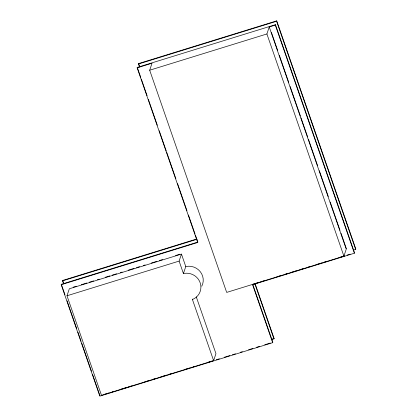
<?xml version="1.0" encoding="UTF-8"?>
<svg xmlns="http://www.w3.org/2000/svg" width="417" height="417" viewBox="0 0 417 417"><rect width="100%" height="100%" fill="white"/><g stroke="black" fill="none" stroke-linecap="round" stroke-linejoin="round"><path stroke-width="0.63" d="M252.937 284.9L272.817 342.258L272.671 342.685L99.825 396.15L61.2 284.707L61.341 284.285L197.825 242.068L195.479 235.303M63.535 283.951L62.618 280.469L196.615 239.019M61.2 284.707L197.679 242.491L137.146 67.83L137.287 67.403L275.455 24.666L354.523 252.801L354.382 253.223L252.582 284.712L272.671 342.685M139.487 67.09L138.564 63.587L276.732 20.85L355.8 248.98L355.659 249.408L353.178 250.174M66.991 295.773L69.331 288.778L181.452 254.094L185.773 266.562L183.433 273.557L183.897 273.463A14.089 13.605 18.5 0 1 200.243 282.976A14.089 13.605 18.5 0 1 192.43 299.515L213.613 360.637L101.493 395.321L66.991 295.773L179.112 261.094L181.452 254.094M275.455 24.666L275.314 25.088L269.241 26.969L346.246 249.152L343.905 256.153L226.686 292.411L149.682 70.223L152.023 63.228L137.146 67.83M343.905 256.153L266.901 33.965L269.241 26.969M197.679 242.491L197.825 242.068M355.659 249.408L276.591 21.272L276.732 20.85M192.43 299.515L192.576 299.078M213.613 360.637L215.954 353.642L196.287 296.888M271.462 339.636L273.948 338.87L274.094 338.442L255.058 283.524M138.423 64.015L276.591 21.272M149.682 70.223L266.901 33.965M62.477 280.891L197.095 239.249M73.199 287.204L76.301 286.239M81.263 284.707L86.845 282.981M89.327 282.21L93.669 280.87M97.39 279.718L99.251 279.14M105.459 277.222L109.801 275.877M112.282 275.111L116.624 273.771M120.346 272.619L122.207 272.04M128.41 270.122L133.993 268.397M136.474 267.625L139.58 266.666M143.302 265.52L145.163 264.941M151.366 263.023L156.948 261.297M159.43 260.526L162.531 259.567M175.557 255.538L179.904 254.193M252.723 284.29L258.311 282.559M260.792 281.793L263.898 280.834M276.93 276.799L281.277 275.455M285.004 274.303L286.865 273.729M291.832 272.192L296.174 270.847M299.901 269.695L304.243 268.35M307.97 267.198L309.831 266.625M316.039 264.701L321.627 262.976M324.108 262.21L327.215 261.245M339.005 257.597L344.593 255.871M347.074 255.105L350.181 254.141M272.228 339.021L274.094 338.442M104.318 394.378L108.67 393.033M112.397 391.881L114.263 391.302M120.482 389.379L126.08 387.648M128.566 386.877L131.673 385.918M144.73 381.878L149.083 380.533M152.815 379.376L154.681 378.803M160.899 376.879L166.492 375.149M168.979 374.377L172.091 373.418M185.148 369.379L189.5 368.034M193.227 366.877L195.093 366.298M208.151 362.264L212.503 360.913M216.235 359.762L219.342 358.797M224.32 357.26L229.913 355.529M232.399 354.763L235.511 353.798M240.484 352.261L242.35 351.682M248.568 349.759L252.921 348.414M256.648 347.262L259.76 346.298M264.732 344.76L270.331 343.029M185.773 266.562L186.243 266.468A14.089 13.605 18.5 0 1 200.301 271.722A14.089 13.605 18.5 0 1 201.776 286.224M275.314 25.088L354.382 253.223M271.446 32.495L277.618 50.306M279.322 55.221L288.689 82.253M290.18 86.554L300.402 116.041M301.038 117.881L307.642 136.927M308.491 139.382L317.645 165.799M319.349 170.715L328.294 196.511M330.207 202.042L340.001 230.299M341.064 233.374L346.391 248.73M254.917 283.946L273.948 338.87M138.564 63.587L139.414 66.048M137.287 67.403L140.696 77.244M141.337 79.089L147.092 95.696M148.369 99.387L157.324 125.215M159.242 130.75L166.274 151.048M166.701 152.278L175.87 178.721M177.574 183.642L186.952 210.7M188.442 215.005L195.052 234.073M179.112 261.094L183.433 273.557M62.618 280.469L63.676 283.529M61.341 284.285L64.948 294.694M67.069 300.819L76.619 328.372M77.896 332.047L81.075 341.231M81.711 343.066L91.474 371.234M92.538 374.294L99.965 395.728"/></g></svg>
